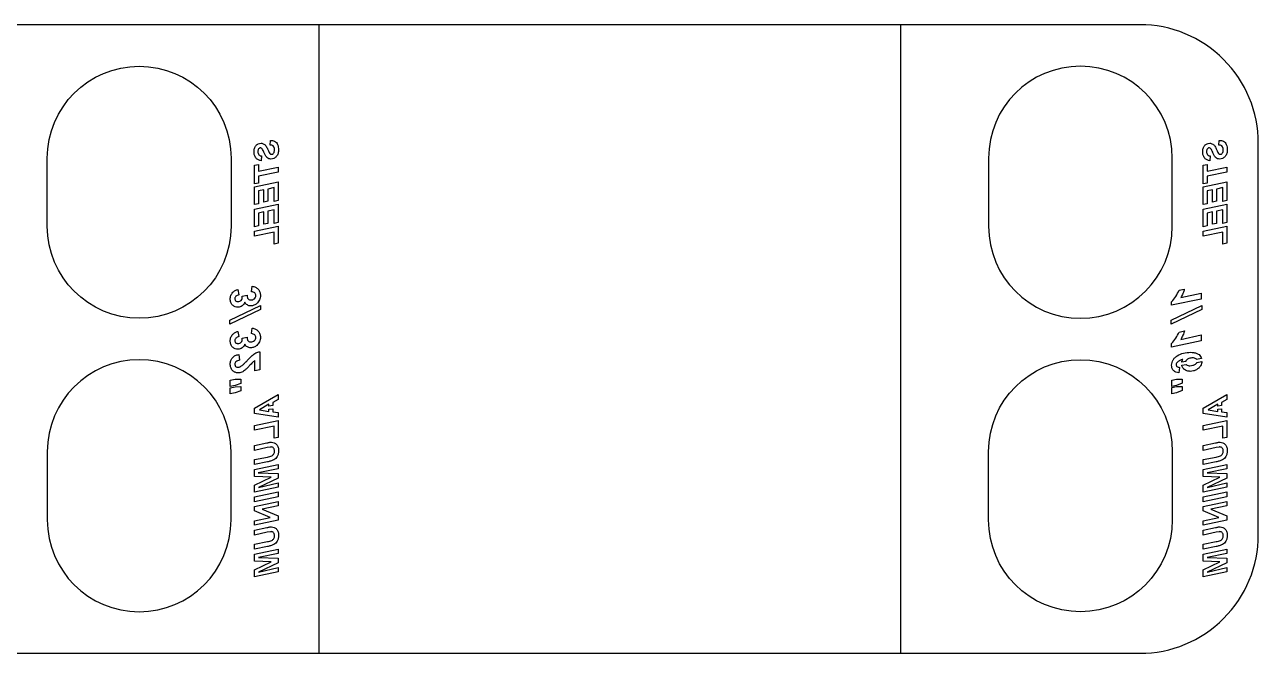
# Model space of a CAD drawing. Header units: inches. Extents: x -18.1 to 1, y -5.3 to 0.
# Drawn here: x -9.41 to 1, y -5.3 to 0 of the extents above; entities that cross this region are included whole.
import ezdxf

# ---------------------------------------------------------------- set-up
doc = ezdxf.new("R2010")
doc.units = ezdxf.units.IN
doc.layers.get('0').update_dxf_attribs({"linetype": 'CONTINUOUS'})

msp = doc.modelspace()

# ---------------------------------------------------------------- linework, layer by layer
for p, q in [((-2.017, -5.3), (-2.017, 0)), ((-6.926, 0), (-6.926, -5.3)), ((-7.336, -1.015), (-7.334, -0.976)), ((0.668, -1.015), (0.67, -0.976)), ((-7.411, -1.107), (-7.412, -1.147)), ((0.593, -1.107), (0.592, -1.147)), ((-7.609, -2.232), (-7.6, -2.277)), ((-7.572, -2.289), (-7.531, -2.281)), ((-7.494, -2.252), (-7.488, -2.205)), ((0.332, -2.238), (0.375, -2.229)), ((0.346, -2.3), (0.519, -2.264)), ((0.519, -2.264), (0.519, -2.313)), ((0.519, -2.313), (0.268, -2.366)), ((0.268, -2.366), (0.268, -2.336)), ((-7.609, -2.586), (-7.6, -2.63)), ((-7.494, -2.605), (-7.488, -2.559)), ((0.332, -2.591), (0.376, -2.581)), ((-7.572, -2.643), (-7.531, -2.634)), ((0.519, -2.666), (0.268, -2.718)), ((0.268, -2.718), (0.268, -2.688)), ((0.346, -2.653), (0.519, -2.616)), ((0.519, -2.616), (0.519, -2.666)), ((-7.602, -2.781), (-7.595, -2.829)), ((-7.423, -2.758), (-7.423, -2.909)), ((-7.467, -2.919), (-7.467, -2.832)), ((-7.423, -2.909), (-7.467, -2.919)), ((0.334, -2.889), (0.33, -2.935)), ((0.387, -2.839), (0.354, -2.845)), ((0.354, -2.87), (0.39, -2.864)), ((0.521, -2.815), (0.479, -2.822)), ((0.482, -2.847), (0.523, -2.84)), ((-7.469, -3.548), (-7.364, -3.526)), ((0.535, -3.548), (0.64, -3.526)), ((-7.469, -3.589), (-7.469, -3.548)), ((-7.361, -3.566), (-7.469, -3.589)), ((-7.334, -3.561), (-7.361, -3.566)), ((0.535, -3.589), (0.535, -3.548)), ((0.643, -3.566), (0.535, -3.589)), ((0.67, -3.561), (0.643, -3.566)), ((-7.469, -3.667), (-7.36, -3.645)), ((-7.469, -3.709), (-7.469, -3.667)), ((-7.36, -3.686), (-7.469, -3.709)), ((0.535, -3.667), (0.644, -3.645)), ((0.535, -3.709), (0.535, -3.667)), ((0.644, -3.686), (0.535, -3.709)), ((-7.469, -4.262), (-7.364, -4.24)), ((-7.469, -4.303), (-7.469, -4.262)), ((0.535, -4.262), (0.64, -4.24)), ((0.535, -4.303), (0.535, -4.262)), ((-7.361, -4.28), (-7.469, -4.303)), ((-7.469, -4.381), (-7.36, -4.358)), ((-7.334, -4.275), (-7.361, -4.28)), ((0.643, -4.28), (0.535, -4.303)), ((0.535, -4.381), (0.644, -4.358)), ((0.67, -4.275), (0.643, -4.28)), ((-7.469, -4.422), (-7.469, -4.381)), ((-7.36, -4.4), (-7.469, -4.422)), ((0.535, -4.422), (0.535, -4.381)), ((0.644, -4.4), (0.535, -4.422))]:
    msp.add_line(p, q)
for points in [[(1, -1, 0.414214), (0, 0), (-17.761, 0), (-17.761, -0.752), (-18.061, -0.752), (-18.061, -1.898), (-17.761, -1.898), (-17.761, -3.402), (-18.061, -3.402), (-18.061, -4.548), (-17.761, -4.548), (-17.761, -5.3), (0, -5.3, 0.414214), (1, -4.3)], [(-7.667, -1.125), (-7.667, -1.7, -1), (-9.217, -1.7), (-9.217, -1.125, -1)], [(-1.276, -1.7, 1), (0.274, -1.7), (0.274, -1.125, 1), (-1.276, -1.125)], [(-9.217, -4.175, 1), (-7.667, -4.175), (-7.667, -3.6, 1), (-9.217, -3.6)], [(0.274, -3.6), (0.274, -4.175, -1), (-1.276, -4.175), (-1.276, -3.6, -1)]]:
    msp.add_lwpolyline(points, format="xyb", close=True)
for points in [[(-7.436, -1.277), (-7.436, -1.335), (-7.469, -1.342), (-7.469, -1.185), (-7.436, -1.178), (-7.436, -1.236), (-7.269, -1.201), (-7.269, -1.243)], [(0.568, -1.277), (0.568, -1.335), (0.535, -1.342), (0.535, -1.185), (0.568, -1.178), (0.568, -1.236), (0.735, -1.201), (0.735, -1.243)], [(-7.269, -1.482), (-7.303, -1.49), (-7.303, -1.373), (-7.357, -1.386), (-7.357, -1.489), (-7.391, -1.496), (-7.391, -1.393), (-7.436, -1.402), (-7.436, -1.509), (-7.469, -1.516), (-7.469, -1.368), (-7.269, -1.326)], [(0.735, -1.482), (0.701, -1.49), (0.701, -1.373), (0.647, -1.386), (0.647, -1.489), (0.613, -1.496), (0.613, -1.393), (0.568, -1.402), (0.568, -1.509), (0.535, -1.516), (0.535, -1.368), (0.735, -1.326)], [(-7.269, -1.669), (-7.303, -1.676), (-7.303, -1.56), (-7.357, -1.572), (-7.357, -1.676), (-7.39, -1.683), (-7.391, -1.579), (-7.436, -1.589), (-7.436, -1.696), (-7.469, -1.703), (-7.469, -1.554), (-7.269, -1.513)], [(0.735, -1.669), (0.701, -1.676), (0.701, -1.56), (0.647, -1.572), (0.647, -1.676), (0.613, -1.683), (0.613, -1.579), (0.568, -1.589), (0.568, -1.696), (0.535, -1.703), (0.535, -1.554), (0.735, -1.513)], [(-7.269, -1.843), (-7.303, -1.85), (-7.303, -1.748), (-7.469, -1.783), (-7.469, -1.742), (-7.269, -1.7)], [(0.735, -1.843), (0.701, -1.85), (0.701, -1.748), (0.535, -1.783), (0.535, -1.742), (0.735, -1.7)], [(-7.419, -2.402), (-7.677, -2.526), (-7.677, -2.491), (-7.419, -2.368)], [(0.523, -2.401), (0.265, -2.525), (0.265, -2.491), (0.523, -2.367)], [(-7.584, -3.024), (-7.631, -3.042), (-7.673, -3.051), (-7.673, -2.998), (-7.631, -2.989), (-7.584, -2.989)], [(0.358, -3.023), (0.311, -3.041), (0.269, -3.05), (0.269, -2.998), (0.311, -2.989), (0.358, -2.988)], [(-7.584, -3.086), (-7.631, -3.104), (-7.673, -3.113), (-7.673, -3.061), (-7.631, -3.052), (-7.584, -3.051)], [(-7.347, -3.2), (-7.427, -3.248), (-7.347, -3.26), (-7.347, -3.242), (-7.314, -3.238), (-7.314, -3.265), (-7.269, -3.271), (-7.269, -3.31), (-7.469, -3.278), (-7.469, -3.232), (-7.269, -3.119), (-7.269, -3.161), (-7.314, -3.185), (-7.314, -3.212), (-7.347, -3.217)], [(0.358, -3.085), (0.311, -3.103), (0.269, -3.112), (0.269, -3.06), (0.311, -3.051), (0.358, -3.05)], [(0.735, -3.271), (0.735, -3.31), (0.535, -3.278), (0.535, -3.232), (0.735, -3.119), (0.735, -3.161), (0.69, -3.185), (0.69, -3.212), (0.657, -3.217), (0.657, -3.2), (0.577, -3.248), (0.657, -3.26), (0.657, -3.242), (0.69, -3.238), (0.69, -3.265)], [(-7.269, -3.48), (-7.303, -3.487), (-7.303, -3.385), (-7.469, -3.42), (-7.469, -3.379), (-7.269, -3.337)], [(0.735, -3.48), (0.701, -3.487), (0.701, -3.385), (0.535, -3.42), (0.535, -3.379), (0.735, -3.337)], [(-7.435, -3.902), (-7.269, -3.863), (-7.269, -3.9), (-7.469, -3.942), (-7.469, -3.883), (-7.329, -3.814), (-7.469, -3.808), (-7.469, -3.75), (-7.269, -3.708), (-7.269, -3.745), (-7.437, -3.777), (-7.269, -3.784), (-7.269, -3.823)], [(0.569, -3.902), (0.735, -3.863), (0.735, -3.9), (0.535, -3.942), (0.535, -3.883), (0.675, -3.814), (0.535, -3.808), (0.535, -3.75), (0.735, -3.708), (0.735, -3.745), (0.567, -3.777), (0.735, -3.784), (0.735, -3.823)], [(-7.269, -3.98), (-7.469, -4.022), (-7.469, -3.981), (-7.269, -3.939)], [(0.735, -3.98), (0.535, -4.022), (0.535, -3.981), (0.735, -3.939)], [(-7.469, -4.22), (-7.469, -4.182), (-7.336, -4.154), (-7.469, -4.1), (-7.469, -4.061), (-7.269, -4.019), (-7.269, -4.058), (-7.404, -4.086), (-7.269, -4.14), (-7.269, -4.178)], [(0.535, -4.22), (0.535, -4.182), (0.668, -4.154), (0.535, -4.1), (0.535, -4.061), (0.735, -4.019), (0.735, -4.058), (0.6, -4.086), (0.735, -4.14), (0.735, -4.178)], [(-7.435, -4.616), (-7.269, -4.576), (-7.269, -4.614), (-7.469, -4.656), (-7.469, -4.597), (-7.329, -4.528), (-7.469, -4.522), (-7.469, -4.464), (-7.269, -4.422), (-7.269, -4.459), (-7.436, -4.491), (-7.269, -4.498), (-7.269, -4.537)], [(0.569, -4.616), (0.735, -4.576), (0.735, -4.614), (0.535, -4.656), (0.535, -4.597), (0.675, -4.528), (0.535, -4.522), (0.535, -4.464), (0.735, -4.422), (0.735, -4.459), (0.567, -4.491), (0.735, -4.498), (0.735, -4.537)]]:
    msp.add_lwpolyline(points, close=True)
for points, knots in [([(-7.473, -1.071), (-7.472, -1.061), (-7.472, -1.052), (-7.467, -1.034), (-7.462, -1.027), (-7.456, -1.018)], [0, 0, 0, 0, 0.0734061, 0.0734061, 0.1478716, 0.1478716, 0.1478716, 0.1478716]), ([(-7.456, -1.018), (-7.45, -1.013), (-7.444, -1.007), (-7.43, -1.001), (-7.422, -1.001), (-7.414, -1)], [0, 0, 0, 0, 0.0618281, 0.0618281, 0.123652, 0.123652, 0.123652, 0.123652]), ([(-7.419, -1.039), (-7.422, -1.039), (-7.425, -1.04), (-7.43, -1.042), (-7.432, -1.044), (-7.434, -1.046)], [0, 0, 0, 0, 0.02293531, 0.02293531, 0.04586771, 0.04586771, 0.04586771, 0.04586771]), ([(-7.405, -1.046), (-7.407, -1.044), (-7.409, -1.042), (-7.414, -1.04), (-7.416, -1.039), (-7.419, -1.039)], [0, 0, 0, 0, 0.02110911, 0.02110911, 0.04221891, 0.04221891, 0.04221891, 0.04221891]), ([(-7.414, -1), (-7.41, -1), (-7.406, -1), (-7.397, -1.002), (-7.393, -1.004), (-7.389, -1.006)], [0, 0, 0, 0, 0.03364295, 0.03364295, 0.06738688, 0.06738688, 0.06738688, 0.06738688]), ([(-7.389, -1.006), (-7.386, -1.008), (-7.382, -1.01), (-7.376, -1.016), (-7.374, -1.019), (-7.371, -1.023)], [0, 0, 0, 0, 0.0317051, 0.0317051, 0.06340867, 0.06340867, 0.06340867, 0.06340867]), ([(-7.371, -1.023), (-7.368, -1.029), (-7.365, -1.034), (-7.36, -1.045), (-7.357, -1.051), (-7.355, -1.057)], [0, 0, 0, 0, 0.0551327, 0.0551327, 0.1080607, 0.1080607, 0.1080607, 0.1080607]), ([(-7.311, -1.021), (-7.316, -1.019), (-7.319, -1.017), (-7.327, -1.015), (-7.332, -1.015), (-7.336, -1.015)], [0, 0, 0, 0, 0.0386921, 0.0386921, 0.07531059, 0.07531059, 0.07531059, 0.07531059]), ([(-7.334, -0.976), (-7.328, -0.976), (-7.322, -0.976), (-7.31, -0.978), (-7.305, -0.98), (-7.299, -0.983)], [0, 0, 0, 0, 0.04680376, 0.04680376, 0.09374089, 0.09374089, 0.09374089, 0.09374089]), ([(-7.3, -1.054), (-7.3, -1.048), (-7.301, -1.042), (-7.304, -1.031), (-7.307, -1.027), (-7.311, -1.021)], [0, 0, 0, 0, 0.04688515, 0.04688515, 0.09548545, 0.09548545, 0.09548545, 0.09548545]), ([(-7.299, -0.983), (-7.293, -0.986), (-7.288, -0.989), (-7.28, -0.998), (-7.278, -1.004), (-7.275, -1.009)], [0, 0, 0, 0, 0.0507525, 0.0507525, 0.1012766, 0.1012766, 0.1012766, 0.1012766]), ([(-7.275, -1.009), (-7.272, -1.017), (-7.269, -1.024), (-7.267, -1.039), (-7.266, -1.046), (-7.266, -1.054)], [0, 0, 0, 0, 0.063497, 0.063497, 0.1266488, 0.1266488, 0.1266488, 0.1266488]), ([(0.531, -1.071), (0.531, -1.061), (0.532, -1.052), (0.537, -1.034), (0.542, -1.027), (0.548, -1.018)], [0, 0, 0, 0, 0.0734061, 0.0734061, 0.1478716, 0.1478716, 0.1478716, 0.1478716]), ([(0.548, -1.018), (0.554, -1.013), (0.56, -1.007), (0.574, -1.001), (0.582, -1.001), (0.59, -1)], [0, 0, 0, 0, 0.0618281, 0.0618281, 0.123652, 0.123652, 0.123652, 0.123652]), ([(0.585, -1.039), (0.582, -1.039), (0.579, -1.04), (0.574, -1.042), (0.572, -1.044), (0.57, -1.046)], [0, 0, 0, 0, 0.02293539, 0.02293539, 0.04586788, 0.04586788, 0.04586788, 0.04586788]), ([(0.599, -1.046), (0.597, -1.044), (0.595, -1.042), (0.59, -1.04), (0.588, -1.039), (0.585, -1.039)], [0, 0, 0, 0, 0.02110917, 0.02110917, 0.04221902, 0.04221902, 0.04221902, 0.04221902]), ([(0.59, -1), (0.594, -1), (0.598, -1), (0.607, -1.002), (0.611, -1.004), (0.615, -1.006)], [0, 0, 0, 0, 0.03364298, 0.03364298, 0.06738692, 0.06738692, 0.06738692, 0.06738692]), ([(0.615, -1.006), (0.618, -1.008), (0.622, -1.01), (0.628, -1.016), (0.63, -1.019), (0.632, -1.023)], [0, 0, 0, 0, 0.0317051, 0.0317051, 0.06340867, 0.06340867, 0.06340867, 0.06340867]), ([(0.632, -1.023), (0.636, -1.029), (0.639, -1.034), (0.644, -1.045), (0.647, -1.051), (0.649, -1.057)], [0, 0, 0, 0, 0.0551327, 0.0551327, 0.1080606, 0.1080606, 0.1080606, 0.1080606]), ([(0.693, -1.021), (0.688, -1.019), (0.685, -1.017), (0.677, -1.015), (0.672, -1.015), (0.668, -1.015)], [0, 0, 0, 0, 0.03869214, 0.03869214, 0.07531069, 0.07531069, 0.07531069, 0.07531069]), ([(0.67, -0.976), (0.676, -0.976), (0.682, -0.976), (0.694, -0.978), (0.699, -0.98), (0.705, -0.983)], [0, 0, 0, 0, 0.04680376, 0.04680376, 0.09374089, 0.09374089, 0.09374089, 0.09374089]), ([(0.704, -1.054), (0.703, -1.048), (0.703, -1.042), (0.7, -1.031), (0.697, -1.027), (0.693, -1.021)], [0, 0, 0, 0, 0.04688521, 0.04688521, 0.09548555, 0.09548555, 0.09548555, 0.09548555]), ([(0.705, -0.983), (0.711, -0.986), (0.716, -0.989), (0.724, -0.998), (0.726, -1.004), (0.729, -1.009)], [0, 0, 0, 0, 0.0507524, 0.0507524, 0.1012763, 0.1012763, 0.1012763, 0.1012763]), ([(0.729, -1.009), (0.732, -1.017), (0.735, -1.024), (0.737, -1.039), (0.738, -1.046), (0.738, -1.054)], [0, 0, 0, 0, 0.0634969, 0.0634969, 0.1266485, 0.1266485, 0.1266485, 0.1266485]), ([(-7.456, -1.125), (-7.462, -1.116), (-7.467, -1.109), (-7.472, -1.091), (-7.472, -1.081), (-7.473, -1.071)], [0, 0, 0, 0, 0.0832754, 0.0832754, 0.1654399, 0.1654399, 0.1654399, 0.1654399]), ([(-7.412, -1.147), (-7.421, -1.145), (-7.429, -1.144), (-7.444, -1.137), (-7.45, -1.132), (-7.456, -1.125)], [0, 0, 0, 0, 0.0650321, 0.0650321, 0.1301227, 0.1301227, 0.1301227, 0.1301227]), ([(-7.434, -1.046), (-7.437, -1.051), (-7.438, -1.054), (-7.44, -1.062), (-7.44, -1.066), (-7.44, -1.071)], [0, 0, 0, 0, 0.03748939, 0.03748939, 0.07366126, 0.07366126, 0.07366126, 0.07366126]), ([(-7.44, -1.071), (-7.44, -1.075), (-7.44, -1.08), (-7.438, -1.089), (-7.435, -1.092), (-7.433, -1.097)], [0, 0, 0, 0, 0.03597267, 0.03597267, 0.07261465, 0.07261465, 0.07261465, 0.07261465]), ([(-7.433, -1.097), (-7.429, -1.1), (-7.426, -1.103), (-7.419, -1.106), (-7.415, -1.107), (-7.411, -1.107)], [0, 0, 0, 0, 0.03488696, 0.03488696, 0.06956831, 0.06956831, 0.06956831, 0.06956831]), ([(-7.389, -1.075), (-7.391, -1.07), (-7.394, -1.065), (-7.399, -1.055), (-7.401, -1.051), (-7.405, -1.046)], [0, 0, 0, 0, 0.04275587, 0.04275587, 0.08890429, 0.08890429, 0.08890429, 0.08890429]), ([(-7.365, -1.119), (-7.371, -1.112), (-7.375, -1.106), (-7.383, -1.091), (-7.386, -1.083), (-7.389, -1.075)], [0, 0, 0, 0, 0.0726943, 0.0726943, 0.1399699, 0.1399699, 0.1399699, 0.1399699]), ([(-7.33, -1.133), (-7.337, -1.133), (-7.343, -1.132), (-7.355, -1.128), (-7.36, -1.124), (-7.365, -1.119)], [0, 0, 0, 0, 0.0503564, 0.0503564, 0.1007738, 0.1007738, 0.1007738, 0.1007738]), ([(-7.355, -1.057), (-7.353, -1.062), (-7.351, -1.067), (-7.346, -1.077), (-7.343, -1.08), (-7.34, -1.085)], [0, 0, 0, 0, 0.04084882, 0.04084882, 0.08607208, 0.08607208, 0.08607208, 0.08607208]), ([(-7.34, -1.085), (-7.338, -1.087), (-7.336, -1.089), (-7.331, -1.092), (-7.328, -1.092), (-7.325, -1.093)], [0, 0, 0, 0, 0.02251817, 0.02251817, 0.04505836, 0.04505836, 0.04505836, 0.04505836]), ([(-7.285, -1.112), (-7.291, -1.118), (-7.298, -1.124), (-7.313, -1.131), (-7.321, -1.132), (-7.33, -1.133)], [0, 0, 0, 0, 0.0669074, 0.0669074, 0.1338577, 0.1338577, 0.1338577, 0.1338577]), ([(-7.325, -1.093), (-7.321, -1.092), (-7.318, -1.092), (-7.312, -1.089), (-7.31, -1.086), (-7.308, -1.084)], [0, 0, 0, 0, 0.02803283, 0.02803283, 0.05600118, 0.05600118, 0.05600118, 0.05600118]), ([(-7.308, -1.084), (-7.305, -1.078), (-7.303, -1.075), (-7.301, -1.065), (-7.3, -1.06), (-7.3, -1.054)], [0, 0, 0, 0, 0.04478079, 0.04478079, 0.08810267, 0.08810267, 0.08810267, 0.08810267]), ([(-7.266, -1.054), (-7.266, -1.065), (-7.267, -1.075), (-7.273, -1.095), (-7.278, -1.103), (-7.285, -1.112)], [0, 0, 0, 0, 0.0808728, 0.0808728, 0.1626179, 0.1626179, 0.1626179, 0.1626179]), ([(0.548, -1.125), (0.542, -1.116), (0.537, -1.109), (0.532, -1.091), (0.531, -1.081), (0.531, -1.071)], [0, 0, 0, 0, 0.0832755, 0.0832755, 0.1654402, 0.1654402, 0.1654402, 0.1654402]), ([(0.592, -1.147), (0.583, -1.145), (0.575, -1.144), (0.56, -1.137), (0.554, -1.132), (0.548, -1.125)], [0, 0, 0, 0, 0.065032, 0.065032, 0.1301225, 0.1301225, 0.1301225, 0.1301225]), ([(0.57, -1.046), (0.567, -1.051), (0.566, -1.054), (0.564, -1.062), (0.564, -1.066), (0.564, -1.071)], [0, 0, 0, 0, 0.03748936, 0.03748936, 0.07366125, 0.07366125, 0.07366125, 0.07366125]), ([(0.564, -1.071), (0.564, -1.075), (0.564, -1.08), (0.566, -1.089), (0.569, -1.092), (0.571, -1.097)], [0, 0, 0, 0, 0.03597262, 0.03597262, 0.07261457, 0.07261457, 0.07261457, 0.07261457]), ([(0.571, -1.097), (0.575, -1.1), (0.578, -1.103), (0.585, -1.106), (0.589, -1.107), (0.593, -1.107)], [0, 0, 0, 0, 0.03488709, 0.03488709, 0.06956855, 0.06956855, 0.06956855, 0.06956855]), ([(0.615, -1.075), (0.613, -1.07), (0.61, -1.065), (0.605, -1.055), (0.603, -1.051), (0.599, -1.046)], [0, 0, 0, 0, 0.04275584, 0.04275584, 0.08890421, 0.08890421, 0.08890421, 0.08890421]), ([(0.639, -1.119), (0.633, -1.112), (0.629, -1.106), (0.621, -1.091), (0.618, -1.083), (0.615, -1.075)], [0, 0, 0, 0, 0.0726943, 0.0726943, 0.13997, 0.13997, 0.13997, 0.13997]), ([(0.674, -1.133), (0.667, -1.133), (0.661, -1.132), (0.649, -1.128), (0.644, -1.124), (0.639, -1.119)], [0, 0, 0, 0, 0.0503563, 0.0503563, 0.1007735, 0.1007735, 0.1007735, 0.1007735]), ([(0.649, -1.057), (0.651, -1.062), (0.653, -1.067), (0.658, -1.077), (0.661, -1.08), (0.664, -1.085)], [0, 0, 0, 0, 0.04084882, 0.04084882, 0.08607208, 0.08607208, 0.08607208, 0.08607208]), ([(0.664, -1.085), (0.666, -1.087), (0.668, -1.089), (0.673, -1.092), (0.676, -1.092), (0.679, -1.093)], [0, 0, 0, 0, 0.0225183, 0.0225183, 0.04505861, 0.04505861, 0.04505861, 0.04505861]), ([(0.719, -1.112), (0.713, -1.118), (0.706, -1.124), (0.691, -1.131), (0.683, -1.132), (0.674, -1.133)], [0, 0, 0, 0, 0.0669075, 0.0669075, 0.1338579, 0.1338579, 0.1338579, 0.1338579]), ([(0.679, -1.093), (0.683, -1.092), (0.686, -1.092), (0.692, -1.089), (0.694, -1.086), (0.696, -1.084)], [0, 0, 0, 0, 0.02803283, 0.02803283, 0.05600118, 0.05600118, 0.05600118, 0.05600118]), ([(0.696, -1.084), (0.699, -1.078), (0.701, -1.075), (0.703, -1.065), (0.703, -1.06), (0.704, -1.054)], [0, 0, 0, 0, 0.04478079, 0.04478079, 0.08810267, 0.08810267, 0.08810267, 0.08810267]), ([(0.738, -1.054), (0.737, -1.065), (0.737, -1.075), (0.731, -1.095), (0.726, -1.103), (0.719, -1.112)], [0, 0, 0, 0, 0.0808729, 0.0808729, 0.1626179, 0.1626179, 0.1626179, 0.1626179]), ([(-7.674, -2.313), (-7.673, -2.302), (-7.672, -2.291), (-7.665, -2.273), (-7.658, -2.265), (-7.652, -2.256)], [0, 0, 0, 0, 0.0807, 0.0807, 0.1614304, 0.1614304, 0.1614304, 0.1614304]), ([(-7.652, -2.256), (-7.645, -2.25), (-7.639, -2.245), (-7.625, -2.238), (-7.617, -2.235), (-7.609, -2.232)], [0, 0, 0, 0, 0.0695491, 0.0695491, 0.1383347, 0.1383347, 0.1383347, 0.1383347]), ([(-7.6, -2.277), (-7.605, -2.278), (-7.61, -2.28), (-7.619, -2.284), (-7.622, -2.287), (-7.627, -2.29)], [0, 0, 0, 0, 0.03844913, 0.03844913, 0.07805779, 0.07805779, 0.07805779, 0.07805779]), ([(-7.572, -2.294), (-7.572, -2.293), (-7.572, -2.293), (-7.572, -2.291), (-7.572, -2.29), (-7.572, -2.289)], [0, 0, 0, 0, 0.00652641, 0.00652641, 0.01304805, 0.01304805, 0.01304805, 0.01304805]), ([(-7.531, -2.281), (-7.531, -2.282), (-7.531, -2.283), (-7.532, -2.286), (-7.532, -2.287), (-7.532, -2.289)], [0, 0, 0, 0, 0.01001956, 0.01001956, 0.02005132, 0.02005132, 0.02005132, 0.02005132]), ([(-7.532, -2.289), (-7.531, -2.293), (-7.531, -2.297), (-7.528, -2.305), (-7.526, -2.309), (-7.523, -2.312)], [0, 0, 0, 0, 0.03401786, 0.03401786, 0.06817708, 0.06817708, 0.06817708, 0.06817708]), ([(-7.466, -2.262), (-7.471, -2.259), (-7.474, -2.257), (-7.484, -2.253), (-7.489, -2.253), (-7.494, -2.252)], [0, 0, 0, 0, 0.0438473, 0.0438473, 0.08599559, 0.08599559, 0.08599559, 0.08599559]), ([(-7.488, -2.205), (-7.478, -2.207), (-7.469, -2.209), (-7.451, -2.217), (-7.445, -2.223), (-7.437, -2.23)], [0, 0, 0, 0, 0.0754542, 0.0754542, 0.1513231, 0.1513231, 0.1513231, 0.1513231]), ([(-7.47, -2.31), (-7.466, -2.306), (-7.463, -2.302), (-7.459, -2.293), (-7.459, -2.288), (-7.458, -2.283)], [0, 0, 0, 0, 0.04103179, 0.04103179, 0.08203789, 0.08203789, 0.08203789, 0.08203789]), ([(-7.458, -2.283), (-7.459, -2.279), (-7.459, -2.275), (-7.461, -2.268), (-7.464, -2.265), (-7.466, -2.262)], [0, 0, 0, 0, 0.02887513, 0.02887513, 0.05784535, 0.05784535, 0.05784535, 0.05784535]), ([(-7.419, -2.282), (-7.42, -2.296), (-7.421, -2.309), (-7.432, -2.332), (-7.441, -2.342), (-7.45, -2.351)], [0, 0, 0, 0, 0.1022303, 0.1022303, 0.2044665, 0.2044665, 0.2044665, 0.2044665]), ([(-7.437, -2.23), (-7.431, -2.238), (-7.426, -2.246), (-7.42, -2.263), (-7.419, -2.273), (-7.419, -2.282)], [0, 0, 0, 0, 0.0777713, 0.0777713, 0.1553137, 0.1553137, 0.1553137, 0.1553137]), ([(0.268, -2.336), (0.282, -2.32), (0.294, -2.307), (0.315, -2.274), (0.323, -2.256), (0.332, -2.238)], [0, 0, 0, 0, 0.1665325, 0.1665325, 0.3312367, 0.3312367, 0.3312367, 0.3312367]), ([(0.364, -2.265), (0.361, -2.271), (0.359, -2.277), (0.353, -2.289), (0.349, -2.294), (0.346, -2.3)], [0, 0, 0, 0, 0.0506859, 0.0506859, 0.1015491, 0.1015491, 0.1015491, 0.1015491]), ([(0.375, -2.229), (0.374, -2.236), (0.372, -2.241), (0.369, -2.253), (0.366, -2.259), (0.364, -2.265)], [0, 0, 0, 0, 0.052699, 0.052699, 0.1049354, 0.1049354, 0.1049354, 0.1049354]), ([(-7.655, -2.365), (-7.661, -2.357), (-7.667, -2.35), (-7.673, -2.332), (-7.673, -2.322), (-7.674, -2.313)], [0, 0, 0, 0, 0.081997, 0.081997, 0.16318, 0.16318, 0.16318, 0.16318]), ([(-7.609, -2.383), (-7.617, -2.382), (-7.626, -2.381), (-7.641, -2.375), (-7.648, -2.37), (-7.655, -2.365)], [0, 0, 0, 0, 0.0652428, 0.0652428, 0.1304906, 0.1304906, 0.1304906, 0.1304906]), ([(-7.627, -2.29), (-7.629, -2.293), (-7.631, -2.296), (-7.634, -2.302), (-7.634, -2.306), (-7.635, -2.309)], [0, 0, 0, 0, 0.02715824, 0.02715824, 0.05434264, 0.05434264, 0.05434264, 0.05434264]), ([(-7.635, -2.309), (-7.634, -2.313), (-7.634, -2.316), (-7.632, -2.322), (-7.63, -2.324), (-7.628, -2.327)], [0, 0, 0, 0, 0.02583518, 0.02583518, 0.0517464, 0.0517464, 0.0517464, 0.0517464]), ([(-7.628, -2.327), (-7.625, -2.33), (-7.622, -2.332), (-7.616, -2.334), (-7.612, -2.334), (-7.609, -2.334)], [0, 0, 0, 0, 0.0292921, 0.0292921, 0.05841637, 0.05841637, 0.05841637, 0.05841637]), ([(-7.609, -2.334), (-7.603, -2.334), (-7.598, -2.334), (-7.589, -2.33), (-7.586, -2.327), (-7.581, -2.324)], [0, 0, 0, 0, 0.03861364, 0.03861364, 0.07739248, 0.07739248, 0.07739248, 0.07739248]), ([(-7.574, -2.371), (-7.579, -2.375), (-7.584, -2.378), (-7.596, -2.382), (-7.602, -2.382), (-7.609, -2.383)], [0, 0, 0, 0, 0.04833571, 0.04833571, 0.09667141, 0.09667141, 0.09667141, 0.09667141]), ([(-7.581, -2.324), (-7.578, -2.319), (-7.575, -2.315), (-7.572, -2.305), (-7.572, -2.3), (-7.572, -2.294)], [0, 0, 0, 0, 0.04629855, 0.04629855, 0.09198699, 0.09198699, 0.09198699, 0.09198699]), ([(-7.551, -2.34), (-7.553, -2.346), (-7.556, -2.352), (-7.564, -2.363), (-7.568, -2.367), (-7.574, -2.371)], [0, 0, 0, 0, 0.0507045, 0.0507045, 0.101466, 0.101466, 0.101466, 0.101466]), ([(-7.529, -2.363), (-7.534, -2.36), (-7.538, -2.357), (-7.545, -2.349), (-7.548, -2.345), (-7.551, -2.34)], [0, 0, 0, 0, 0.04424511, 0.04424511, 0.08834338, 0.08834338, 0.08834338, 0.08834338]), ([(-7.501, -2.371), (-7.506, -2.371), (-7.511, -2.37), (-7.52, -2.368), (-7.524, -2.366), (-7.529, -2.363)], [0, 0, 0, 0, 0.03821484, 0.03821484, 0.0764157, 0.0764157, 0.0764157, 0.0764157]), ([(-7.523, -2.312), (-7.519, -2.315), (-7.516, -2.318), (-7.508, -2.321), (-7.503, -2.321), (-7.499, -2.321)], [0, 0, 0, 0, 0.0371345, 0.0371345, 0.0740573, 0.0740573, 0.0740573, 0.0740573]), ([(-7.45, -2.351), (-7.458, -2.357), (-7.465, -2.362), (-7.482, -2.369), (-7.491, -2.37), (-7.501, -2.371)], [0, 0, 0, 0, 0.0717727, 0.0717727, 0.1436375, 0.1436375, 0.1436375, 0.1436375]), ([(-7.499, -2.321), (-7.493, -2.321), (-7.488, -2.321), (-7.478, -2.317), (-7.474, -2.314), (-7.47, -2.31)], [0, 0, 0, 0, 0.04105105, 0.04105105, 0.08217041, 0.08217041, 0.08217041, 0.08217041]), ([(-7.652, -2.609), (-7.645, -2.604), (-7.639, -2.599), (-7.625, -2.591), (-7.617, -2.588), (-7.609, -2.586)], [0, 0, 0, 0, 0.0695491, 0.0695491, 0.1383347, 0.1383347, 0.1383347, 0.1383347]), ([(-7.488, -2.559), (-7.478, -2.56), (-7.469, -2.562), (-7.451, -2.57), (-7.445, -2.576), (-7.437, -2.583)], [0, 0, 0, 0, 0.0754542, 0.0754542, 0.1513231, 0.1513231, 0.1513231, 0.1513231]), ([(-7.437, -2.583), (-7.431, -2.592), (-7.426, -2.599), (-7.42, -2.617), (-7.419, -2.626), (-7.419, -2.636)], [0, 0, 0, 0, 0.0777713, 0.0777713, 0.1553137, 0.1553137, 0.1553137, 0.1553137]), ([(0.268, -2.688), (0.282, -2.672), (0.294, -2.659), (0.315, -2.626), (0.324, -2.608), (0.332, -2.591)], [0, 0, 0, 0, 0.1665325, 0.1665325, 0.3312367, 0.3312367, 0.3312367, 0.3312367]), ([(0.376, -2.581), (0.374, -2.588), (0.372, -2.593), (0.369, -2.605), (0.366, -2.611), (0.364, -2.617)], [0, 0, 0, 0, 0.052699, 0.052699, 0.1049354, 0.1049354, 0.1049354, 0.1049354]), ([(-7.674, -2.666), (-7.673, -2.656), (-7.672, -2.645), (-7.665, -2.626), (-7.658, -2.618), (-7.652, -2.609)], [0, 0, 0, 0, 0.0807, 0.0807, 0.1614304, 0.1614304, 0.1614304, 0.1614304]), ([(-7.655, -2.718), (-7.661, -2.71), (-7.667, -2.703), (-7.673, -2.686), (-7.673, -2.676), (-7.674, -2.666)], [0, 0, 0, 0, 0.081997, 0.081997, 0.16318, 0.16318, 0.16318, 0.16318]), ([(-7.627, -2.644), (-7.629, -2.647), (-7.631, -2.649), (-7.634, -2.656), (-7.634, -2.659), (-7.635, -2.663)], [0, 0, 0, 0, 0.02715824, 0.02715824, 0.05434264, 0.05434264, 0.05434264, 0.05434264]), ([(-7.635, -2.663), (-7.634, -2.666), (-7.634, -2.669), (-7.632, -2.676), (-7.63, -2.678), (-7.628, -2.681)], [0, 0, 0, 0, 0.02583518, 0.02583518, 0.0517464, 0.0517464, 0.0517464, 0.0517464]), ([(-7.628, -2.681), (-7.625, -2.683), (-7.622, -2.685), (-7.616, -2.687), (-7.612, -2.688), (-7.609, -2.688)], [0, 0, 0, 0, 0.0292921, 0.0292921, 0.05841637, 0.05841637, 0.05841637, 0.05841637]), ([(-7.6, -2.63), (-7.605, -2.632), (-7.61, -2.633), (-7.619, -2.638), (-7.622, -2.64), (-7.627, -2.644)], [0, 0, 0, 0, 0.03844913, 0.03844913, 0.07805779, 0.07805779, 0.07805779, 0.07805779]), ([(-7.609, -2.688), (-7.603, -2.687), (-7.598, -2.687), (-7.589, -2.684), (-7.586, -2.681), (-7.581, -2.678)], [0, 0, 0, 0, 0.03861364, 0.03861364, 0.07739248, 0.07739248, 0.07739248, 0.07739248]), ([(-7.581, -2.678), (-7.578, -2.673), (-7.575, -2.669), (-7.572, -2.659), (-7.572, -2.653), (-7.572, -2.648)], [0, 0, 0, 0, 0.04629855, 0.04629855, 0.09198699, 0.09198699, 0.09198699, 0.09198699]), ([(-7.551, -2.694), (-7.553, -2.7), (-7.556, -2.706), (-7.564, -2.716), (-7.568, -2.72), (-7.574, -2.725)], [0, 0, 0, 0, 0.0507045, 0.0507045, 0.101466, 0.101466, 0.101466, 0.101466]), ([(-7.572, -2.648), (-7.572, -2.647), (-7.572, -2.646), (-7.572, -2.644), (-7.572, -2.644), (-7.572, -2.643)], [0, 0, 0, 0, 0.00652641, 0.00652641, 0.01304805, 0.01304805, 0.01304805, 0.01304805]), ([(-7.529, -2.717), (-7.534, -2.714), (-7.538, -2.711), (-7.545, -2.703), (-7.548, -2.698), (-7.551, -2.694)], [0, 0, 0, 0, 0.04424511, 0.04424511, 0.08834338, 0.08834338, 0.08834338, 0.08834338]), ([(-7.531, -2.634), (-7.531, -2.636), (-7.531, -2.637), (-7.532, -2.639), (-7.532, -2.641), (-7.532, -2.642)], [0, 0, 0, 0, 0.01001956, 0.01001956, 0.02005132, 0.02005132, 0.02005132, 0.02005132]), ([(-7.532, -2.642), (-7.531, -2.647), (-7.531, -2.651), (-7.528, -2.659), (-7.526, -2.662), (-7.523, -2.666)], [0, 0, 0, 0, 0.03401786, 0.03401786, 0.06817708, 0.06817708, 0.06817708, 0.06817708]), ([(-7.523, -2.666), (-7.519, -2.669), (-7.516, -2.671), (-7.508, -2.674), (-7.503, -2.675), (-7.499, -2.675)], [0, 0, 0, 0, 0.0371345, 0.0371345, 0.0740573, 0.0740573, 0.0740573, 0.0740573]), ([(-7.45, -2.705), (-7.458, -2.71), (-7.465, -2.716), (-7.482, -2.723), (-7.491, -2.723), (-7.501, -2.724)], [0, 0, 0, 0, 0.0717727, 0.0717727, 0.1436375, 0.1436375, 0.1436375, 0.1436375]), ([(-7.499, -2.675), (-7.493, -2.674), (-7.488, -2.674), (-7.478, -2.67), (-7.474, -2.667), (-7.47, -2.664)], [0, 0, 0, 0, 0.04105105, 0.04105105, 0.08217041, 0.08217041, 0.08217041, 0.08217041]), ([(-7.466, -2.616), (-7.471, -2.613), (-7.474, -2.61), (-7.484, -2.607), (-7.489, -2.606), (-7.494, -2.605)], [0, 0, 0, 0, 0.0438473, 0.0438473, 0.08599559, 0.08599559, 0.08599559, 0.08599559]), ([(-7.47, -2.664), (-7.466, -2.66), (-7.463, -2.656), (-7.459, -2.647), (-7.459, -2.641), (-7.458, -2.636)], [0, 0, 0, 0, 0.04103179, 0.04103179, 0.08203789, 0.08203789, 0.08203789, 0.08203789]), ([(-7.458, -2.636), (-7.459, -2.632), (-7.459, -2.629), (-7.461, -2.622), (-7.464, -2.619), (-7.466, -2.616)], [0, 0, 0, 0, 0.02887513, 0.02887513, 0.05784535, 0.05784535, 0.05784535, 0.05784535]), ([(-7.419, -2.636), (-7.42, -2.649), (-7.421, -2.662), (-7.432, -2.686), (-7.441, -2.695), (-7.45, -2.705)], [0, 0, 0, 0, 0.1022303, 0.1022303, 0.2044665, 0.2044665, 0.2044665, 0.2044665]), ([(0.364, -2.617), (0.361, -2.623), (0.359, -2.629), (0.353, -2.641), (0.35, -2.647), (0.346, -2.653)], [0, 0, 0, 0, 0.0506859, 0.0506859, 0.1015491, 0.1015491, 0.1015491, 0.1015491]), ([(-7.674, -2.861), (-7.673, -2.851), (-7.673, -2.841), (-7.666, -2.824), (-7.661, -2.816), (-7.655, -2.808)], [0, 0, 0, 0, 0.0743925, 0.0743925, 0.1489371, 0.1489371, 0.1489371, 0.1489371]), ([(-7.609, -2.736), (-7.617, -2.736), (-7.626, -2.735), (-7.641, -2.729), (-7.648, -2.724), (-7.655, -2.718)], [0, 0, 0, 0, 0.0652428, 0.0652428, 0.1304906, 0.1304906, 0.1304906, 0.1304906]), ([(-7.655, -2.808), (-7.647, -2.8), (-7.64, -2.794), (-7.622, -2.785), (-7.612, -2.783), (-7.602, -2.781)], [0, 0, 0, 0, 0.0854414, 0.0854414, 0.1702961, 0.1702961, 0.1702961, 0.1702961]), ([(-7.574, -2.725), (-7.579, -2.728), (-7.584, -2.732), (-7.596, -2.735), (-7.602, -2.736), (-7.609, -2.736)], [0, 0, 0, 0, 0.04833571, 0.04833571, 0.09667141, 0.09667141, 0.09667141, 0.09667141]), ([(-7.535, -2.836), (-7.528, -2.828), (-7.52, -2.82), (-7.504, -2.804), (-7.498, -2.798), (-7.489, -2.789)], [0, 0, 0, 0, 0.0830421, 0.0830421, 0.1711759, 0.1711759, 0.1711759, 0.1711759]), ([(-7.501, -2.724), (-7.506, -2.724), (-7.511, -2.724), (-7.52, -2.721), (-7.524, -2.719), (-7.529, -2.717)], [0, 0, 0, 0, 0.03821484, 0.03821484, 0.0764157, 0.0764157, 0.0764157, 0.0764157]), ([(-7.489, -2.789), (-7.484, -2.785), (-7.479, -2.781), (-7.469, -2.774), (-7.463, -2.771), (-7.458, -2.768)], [0, 0, 0, 0, 0.0479085, 0.0479085, 0.09581883, 0.09581883, 0.09581883, 0.09581883]), ([(-7.458, -2.768), (-7.452, -2.766), (-7.447, -2.763), (-7.435, -2.76), (-7.429, -2.759), (-7.423, -2.758)], [0, 0, 0, 0, 0.0468782, 0.0468782, 0.09375638, 0.09375638, 0.09375638, 0.09375638]), ([(0.268, -2.87), (0.27, -2.854), (0.273, -2.839), (0.284, -2.82), (0.289, -2.814), (0.301, -2.803), (0.308, -2.798), (0.315, -2.792)], [0, 0, 0, 0, 0.1252425, 0.1252425, 0.1881273, 0.1881273, 0.2611198, 0.2611198, 0.2611198, 0.2611198]), ([(0.315, -2.792), (0.334, -2.782), (0.35, -2.774), (0.388, -2.764), (0.409, -2.763), (0.429, -2.762)], [0, 0, 0, 0, 0.1646555, 0.1646555, 0.3285486, 0.3285486, 0.3285486, 0.3285486]), ([(0.446, -2.81), (0.44, -2.81), (0.435, -2.81), (0.425, -2.812), (0.419, -2.813), (0.414, -2.815)], [0, 0, 0, 0, 0.04097939, 0.04097939, 0.08195593, 0.08195593, 0.08195593, 0.08195593]), ([(0.429, -2.762), (0.438, -2.763), (0.447, -2.763), (0.465, -2.766), (0.473, -2.768), (0.482, -2.771)], [0, 0, 0, 0, 0.0702805, 0.0702805, 0.1419159, 0.1419159, 0.1419159, 0.1419159]), ([(0.475, -2.817), (0.47, -2.814), (0.466, -2.812), (0.456, -2.81), (0.451, -2.81), (0.446, -2.81)], [0, 0, 0, 0, 0.04487862, 0.04487862, 0.08860378, 0.08860378, 0.08860378, 0.08860378]), ([(0.482, -2.771), (0.489, -2.775), (0.495, -2.778), (0.505, -2.786), (0.509, -2.792), (0.513, -2.797)], [0, 0, 0, 0, 0.0522927, 0.0522927, 0.1046736, 0.1046736, 0.1046736, 0.1046736]), ([(-7.655, -2.916), (-7.661, -2.907), (-7.667, -2.9), (-7.673, -2.881), (-7.673, -2.871), (-7.674, -2.861)], [0, 0, 0, 0, 0.0841257, 0.0841257, 0.1676006, 0.1676006, 0.1676006, 0.1676006]), ([(-7.627, -2.842), (-7.629, -2.845), (-7.632, -2.848), (-7.635, -2.854), (-7.635, -2.858), (-7.635, -2.862)], [0, 0, 0, 0, 0.02950179, 0.02950179, 0.05902482, 0.05902482, 0.05902482, 0.05902482]), ([(-7.635, -2.862), (-7.635, -2.866), (-7.635, -2.869), (-7.632, -2.875), (-7.63, -2.878), (-7.628, -2.881)], [0, 0, 0, 0, 0.02716954, 0.02716954, 0.05435535, 0.05435535, 0.05435535, 0.05435535]), ([(-7.628, -2.881), (-7.624, -2.883), (-7.622, -2.885), (-7.615, -2.888), (-7.611, -2.888), (-7.607, -2.888)], [0, 0, 0, 0, 0.03082792, 0.03082792, 0.0615562, 0.0615562, 0.0615562, 0.0615562]), ([(-7.595, -2.829), (-7.601, -2.83), (-7.606, -2.831), (-7.617, -2.835), (-7.621, -2.838), (-7.627, -2.842)], [0, 0, 0, 0, 0.0446609, 0.0446609, 0.09116594, 0.09116594, 0.09116594, 0.09116594]), ([(-7.607, -2.888), (-7.604, -2.888), (-7.601, -2.888), (-7.595, -2.886), (-7.592, -2.885), (-7.59, -2.884)], [0, 0, 0, 0, 0.02577862, 0.02577862, 0.0512807, 0.0512807, 0.0512807, 0.0512807]), ([(-7.59, -2.884), (-7.585, -2.881), (-7.581, -2.879), (-7.574, -2.874), (-7.57, -2.871), (-7.567, -2.868)], [0, 0, 0, 0, 0.04096205, 0.04096205, 0.08088323, 0.08088323, 0.08088323, 0.08088323]), ([(-7.546, -2.909), (-7.551, -2.913), (-7.555, -2.917), (-7.566, -2.924), (-7.571, -2.927), (-7.577, -2.93)], [0, 0, 0, 0, 0.04749531, 0.04749531, 0.09544559, 0.09544559, 0.09544559, 0.09544559]), ([(-7.567, -2.868), (-7.561, -2.862), (-7.556, -2.858), (-7.545, -2.846), (-7.54, -2.841), (-7.535, -2.836)], [0, 0, 0, 0, 0.0640034, 0.0640034, 0.1221739, 0.1221739, 0.1221739, 0.1221739]), ([(-7.513, -2.877), (-7.518, -2.882), (-7.523, -2.888), (-7.535, -2.899), (-7.539, -2.903), (-7.546, -2.909)], [0, 0, 0, 0, 0.0591552, 0.0591552, 0.1208854, 0.1208854, 0.1208854, 0.1208854]), ([(-7.484, -2.846), (-7.489, -2.852), (-7.493, -2.856), (-7.503, -2.866), (-7.508, -2.871), (-7.513, -2.877)], [0, 0, 0, 0, 0.0606064, 0.0606064, 0.1167903, 0.1167903, 0.1167903, 0.1167903]), ([(-7.467, -2.832), (-7.47, -2.834), (-7.473, -2.837), (-7.479, -2.841), (-7.481, -2.844), (-7.484, -2.846)], [0, 0, 0, 0, 0.02750317, 0.02750317, 0.0550119, 0.0550119, 0.0550119, 0.0550119]), ([(0.283, -2.915), (0.278, -2.908), (0.274, -2.902), (0.269, -2.887), (0.269, -2.879), (0.268, -2.87)], [0, 0, 0, 0, 0.0676856, 0.0676856, 0.1349476, 0.1349476, 0.1349476, 0.1349476]), ([(0.317, -2.845), (0.314, -2.848), (0.311, -2.851), (0.308, -2.858), (0.308, -2.862), (0.307, -2.867)], [0, 0, 0, 0, 0.03234019, 0.03234019, 0.06473657, 0.06473657, 0.06473657, 0.06473657]), ([(0.307, -2.867), (0.307, -2.87), (0.308, -2.873), (0.309, -2.878), (0.311, -2.88), (0.313, -2.882)], [0, 0, 0, 0, 0.02200133, 0.02200133, 0.04409491, 0.04409491, 0.04409491, 0.04409491]), ([(0.313, -2.882), (0.317, -2.885), (0.319, -2.886), (0.326, -2.889), (0.33, -2.889), (0.334, -2.889)], [0, 0, 0, 0, 0.0327882, 0.0327882, 0.06443331, 0.06443331, 0.06443331, 0.06443331]), ([(0.363, -2.822), (0.354, -2.825), (0.346, -2.827), (0.331, -2.834), (0.325, -2.839), (0.317, -2.845)], [0, 0, 0, 0, 0.0657268, 0.0657268, 0.1331834, 0.1331834, 0.1331834, 0.1331834]), ([(0.354, -2.845), (0.354, -2.843), (0.354, -2.841), (0.357, -2.833), (0.36, -2.828), (0.363, -2.822)], [0.03043297, 0.03043297, 0.03043297, 0.03043297, 0.04725223, 0.04725223, 0.09447534, 0.09447534, 0.09447534, 0.09447534]), ([(0.372, -2.904), (0.366, -2.897), (0.36, -2.89), (0.356, -2.878), (0.355, -2.874), (0.354, -2.87)], [0, 0, 0, 0, 0.0711223, 0.0711223, 0.105499, 0.105499, 0.105499, 0.105499]), ([(0.426, -2.923), (0.416, -2.922), (0.406, -2.922), (0.388, -2.915), (0.381, -2.91), (0.372, -2.904)], [0, 0, 0, 0, 0.0756941, 0.0756941, 0.1519076, 0.1519076, 0.1519076, 0.1519076]), ([(0.392, -2.83), (0.39, -2.833), (0.388, -2.836), (0.387, -2.839), (0.387, -2.839), (0.387, -2.839)], [0, 0, 0, 0, 0.02650789, 0.02650789, 0.02653642, 0.02653642, 0.02653642, 0.02653642]), ([(0.414, -2.815), (0.41, -2.816), (0.406, -2.818), (0.398, -2.823), (0.395, -2.826), (0.392, -2.83)], [0, 0, 0, 0, 0.03528272, 0.03528272, 0.07102208, 0.07102208, 0.07102208, 0.07102208]), ([(0.394, -2.868), (0.399, -2.87), (0.403, -2.873), (0.413, -2.875), (0.418, -2.875), (0.423, -2.875)], [0, 0, 0, 0, 0.04407775, 0.04407775, 0.08701388, 0.08701388, 0.08701388, 0.08701388]), ([(0.423, -2.875), (0.431, -2.875), (0.44, -2.874), (0.456, -2.87), (0.463, -2.866), (0.471, -2.861)], [0, 0, 0, 0, 0.0656172, 0.0656172, 0.1319194, 0.1319194, 0.1319194, 0.1319194]), ([(0.477, -2.909), (0.469, -2.913), (0.461, -2.917), (0.444, -2.921), (0.435, -2.922), (0.426, -2.923)], [0, 0, 0, 0, 0.0684987, 0.0684987, 0.1369998, 0.1369998, 0.1369998, 0.1369998]), ([(0.471, -2.861), (0.475, -2.858), (0.478, -2.855), (0.481, -2.85), (0.482, -2.848), (0.482, -2.847)], [0, 0, 0, 0, 0.03785196, 0.03785196, 0.04804368, 0.04804368, 0.04804368, 0.04804368]), ([(0.512, -2.877), (0.507, -2.884), (0.503, -2.89), (0.491, -2.901), (0.484, -2.905), (0.477, -2.909)], [0, 0, 0, 0, 0.0672904, 0.0672904, 0.1342566, 0.1342566, 0.1342566, 0.1342566]), ([(0.523, -2.84), (0.523, -2.846), (0.522, -2.851), (0.519, -2.864), (0.516, -2.87), (0.512, -2.877)], [0.0121738, 0.0121738, 0.0121738, 0.0121738, 0.0564044, 0.0564044, 0.1128012, 0.1128012, 0.1128012, 0.1128012]), ([(-7.607, -2.936), (-7.616, -2.935), (-7.625, -2.934), (-7.641, -2.928), (-7.648, -2.922), (-7.655, -2.916)], [0, 0, 0, 0, 0.0695024, 0.0695024, 0.1390417, 0.1390417, 0.1390417, 0.1390417]), ([(-7.577, -2.93), (-7.582, -2.931), (-7.587, -2.933), (-7.597, -2.935), (-7.601, -2.935), (-7.607, -2.936)], [0, 0, 0, 0, 0.03911789, 0.03911789, 0.07827475, 0.07827475, 0.07827475, 0.07827475]), ([(0.33, -2.935), (0.321, -2.934), (0.313, -2.932), (0.297, -2.926), (0.291, -2.921), (0.283, -2.915)], [0, 0, 0, 0, 0.0671281, 0.0671281, 0.1352042, 0.1352042, 0.1352042, 0.1352042]), ([(-7.364, -3.526), (-7.36, -3.525), (-7.356, -3.524), (-7.347, -3.523), (-7.344, -3.522), (-7.339, -3.521)], [0, 0, 0, 0, 0.03211818, 0.03211818, 0.06837538, 0.06837538, 0.06837538, 0.06837538]), ([(-7.339, -3.521), (-7.337, -3.521), (-7.335, -3.521), (-7.331, -3.52), (-7.329, -3.52), (-7.327, -3.52)], [0, 0, 0, 0, 0.01549108, 0.01549108, 0.03103282, 0.03103282, 0.03103282, 0.03103282]), ([(-7.327, -3.52), (-7.319, -3.521), (-7.31, -3.522), (-7.296, -3.528), (-7.29, -3.533), (-7.283, -3.539)], [0, 0, 0, 0, 0.0639264, 0.0639264, 0.1278896, 0.1278896, 0.1278896, 0.1278896]), ([(0.64, -3.526), (0.644, -3.525), (0.648, -3.524), (0.657, -3.523), (0.66, -3.522), (0.665, -3.521)], [0, 0, 0, 0, 0.03211818, 0.03211818, 0.06837538, 0.06837538, 0.06837538, 0.06837538]), ([(0.665, -3.521), (0.667, -3.521), (0.669, -3.521), (0.673, -3.52), (0.675, -3.52), (0.677, -3.52)], [0, 0, 0, 0, 0.01549106, 0.01549106, 0.03103278, 0.03103278, 0.03103278, 0.03103278]), ([(0.677, -3.52), (0.685, -3.521), (0.694, -3.522), (0.708, -3.528), (0.714, -3.533), (0.721, -3.539)], [0, 0, 0, 0, 0.0639264, 0.0639264, 0.1278896, 0.1278896, 0.1278896, 0.1278896]), ([(-7.36, -3.645), (-7.354, -3.643), (-7.347, -3.642), (-7.334, -3.638), (-7.33, -3.636), (-7.323, -3.634)], [0, 0, 0, 0, 0.0497602, 0.0497602, 0.1021172, 0.1021172, 0.1021172, 0.1021172]), ([(-7.328, -3.56), (-7.329, -3.56), (-7.33, -3.56), (-7.332, -3.561), (-7.333, -3.561), (-7.334, -3.561)], [0, 0, 0, 0, 0.00817685, 0.00817685, 0.01632322, 0.01632322, 0.01632322, 0.01632322]), ([(-7.308, -3.569), (-7.311, -3.566), (-7.314, -3.564), (-7.32, -3.561), (-7.324, -3.561), (-7.328, -3.56)], [0, 0, 0, 0, 0.02907048, 0.02907048, 0.05813833, 0.05813833, 0.05813833, 0.05813833]), ([(-7.323, -3.634), (-7.319, -3.632), (-7.316, -3.63), (-7.31, -3.625), (-7.308, -3.622), (-7.306, -3.619)], [0, 0, 0, 0, 0.02922231, 0.02922231, 0.05847839, 0.05847839, 0.05847839, 0.05847839]), ([(-7.3, -3.594), (-7.301, -3.59), (-7.301, -3.585), (-7.303, -3.577), (-7.305, -3.573), (-7.308, -3.569)], [0, 0, 0, 0, 0.03480346, 0.03480346, 0.07014476, 0.07014476, 0.07014476, 0.07014476]), ([(-7.277, -3.641), (-7.281, -3.646), (-7.285, -3.652), (-7.295, -3.662), (-7.301, -3.665), (-7.307, -3.669)], [0, 0, 0, 0, 0.0535184, 0.0535184, 0.1070827, 0.1070827, 0.1070827, 0.1070827]), ([(-7.306, -3.619), (-7.304, -3.614), (-7.302, -3.611), (-7.301, -3.603), (-7.301, -3.598), (-7.3, -3.594)], [0, 0, 0, 0, 0.03593002, 0.03593002, 0.07151708, 0.07151708, 0.07151708, 0.07151708]), ([(-7.283, -3.539), (-7.277, -3.548), (-7.272, -3.555), (-7.267, -3.573), (-7.266, -3.583), (-7.266, -3.592)], [0, 0, 0, 0, 0.0824801, 0.0824801, 0.1638531, 0.1638531, 0.1638531, 0.1638531]), ([(-7.266, -3.592), (-7.266, -3.601), (-7.267, -3.609), (-7.27, -3.625), (-7.274, -3.632), (-7.277, -3.641)], [0, 0, 0, 0, 0.0644041, 0.0644041, 0.1293764, 0.1293764, 0.1293764, 0.1293764]), ([(0.644, -3.645), (0.65, -3.643), (0.657, -3.642), (0.669, -3.638), (0.674, -3.636), (0.681, -3.634)], [0, 0, 0, 0, 0.0497602, 0.0497602, 0.1021172, 0.1021172, 0.1021172, 0.1021172]), ([(0.676, -3.56), (0.675, -3.56), (0.674, -3.56), (0.672, -3.561), (0.671, -3.561), (0.67, -3.561)], [0, 0, 0, 0, 0.00817689, 0.00817689, 0.01632329, 0.01632329, 0.01632329, 0.01632329]), ([(0.696, -3.569), (0.693, -3.566), (0.69, -3.564), (0.684, -3.561), (0.68, -3.561), (0.676, -3.56)], [0, 0, 0, 0, 0.02907052, 0.02907052, 0.0581384, 0.0581384, 0.0581384, 0.0581384]), ([(0.681, -3.634), (0.685, -3.632), (0.688, -3.63), (0.694, -3.625), (0.696, -3.622), (0.698, -3.619)], [0, 0, 0, 0, 0.02922231, 0.02922231, 0.05847839, 0.05847839, 0.05847839, 0.05847839]), ([(0.704, -3.594), (0.703, -3.59), (0.703, -3.585), (0.701, -3.577), (0.699, -3.573), (0.696, -3.569)], [0, 0, 0, 0, 0.03480346, 0.03480346, 0.07014476, 0.07014476, 0.07014476, 0.07014476]), ([(0.726, -3.641), (0.723, -3.646), (0.719, -3.652), (0.709, -3.662), (0.703, -3.665), (0.697, -3.669)], [0, 0, 0, 0, 0.0535184, 0.0535184, 0.1070827, 0.1070827, 0.1070827, 0.1070827]), ([(0.698, -3.619), (0.7, -3.614), (0.701, -3.611), (0.703, -3.603), (0.703, -3.598), (0.704, -3.594)], [0, 0, 0, 0, 0.03593002, 0.03593002, 0.07151708, 0.07151708, 0.07151708, 0.07151708]), ([(0.721, -3.539), (0.727, -3.548), (0.732, -3.555), (0.737, -3.573), (0.738, -3.583), (0.738, -3.592)], [0, 0, 0, 0, 0.08248, 0.08248, 0.163853, 0.163853, 0.163853, 0.163853]), ([(0.738, -3.592), (0.738, -3.601), (0.737, -3.609), (0.734, -3.625), (0.73, -3.632), (0.726, -3.641)], [0, 0, 0, 0, 0.0644041, 0.0644041, 0.1293765, 0.1293765, 0.1293765, 0.1293765]), ([(-7.307, -3.669), (-7.317, -3.673), (-7.324, -3.676), (-7.342, -3.682), (-7.351, -3.684), (-7.36, -3.686)], [0, 0, 0, 0, 0.0803069, 0.0803069, 0.1584196, 0.1584196, 0.1584196, 0.1584196]), ([(0.697, -3.669), (0.687, -3.673), (0.68, -3.676), (0.662, -3.682), (0.653, -3.684), (0.644, -3.686)], [0, 0, 0, 0, 0.0803069, 0.0803069, 0.1584197, 0.1584197, 0.1584197, 0.1584197]), ([(-7.364, -4.24), (-7.36, -4.239), (-7.356, -4.238), (-7.347, -4.236), (-7.341, -4.235), (-7.339, -4.235)], [0, 0, 0, 0, 0.03211819, 0.03211819, 0.06807151, 0.06807151, 0.06807151, 0.06807151]), ([(-7.339, -4.235), (-7.337, -4.235), (-7.335, -4.235), (-7.331, -4.234), (-7.329, -4.234), (-7.327, -4.234)], [0, 0, 0, 0, 0.01549106, 0.01549106, 0.03103278, 0.03103278, 0.03103278, 0.03103278]), ([(-7.327, -4.234), (-7.319, -4.235), (-7.31, -4.236), (-7.296, -4.242), (-7.289, -4.247), (-7.283, -4.253)], [0, 0, 0, 0, 0.0639264, 0.0639264, 0.1278895, 0.1278895, 0.1278895, 0.1278895]), ([(-7.283, -4.253), (-7.277, -4.262), (-7.272, -4.269), (-7.267, -4.287), (-7.266, -4.296), (-7.266, -4.306)], [0, 0, 0, 0, 0.0824801, 0.0824801, 0.1638531, 0.1638531, 0.1638531, 0.1638531]), ([(0.64, -4.24), (0.644, -4.239), (0.648, -4.238), (0.657, -4.236), (0.657, -4.236), (0.665, -4.235)], [0, 0, 0, 0, 0.03211819, 0.03211819, 0.06823149, 0.06823149, 0.06823149, 0.06823149]), ([(0.665, -4.235), (0.667, -4.235), (0.669, -4.235), (0.673, -4.234), (0.675, -4.234), (0.677, -4.234)], [0, 0, 0, 0, 0.0154787, 0.0154787, 0.03100802, 0.03100802, 0.03100802, 0.03100802]), ([(0.677, -4.234), (0.685, -4.235), (0.694, -4.236), (0.708, -4.242), (0.714, -4.247), (0.721, -4.253)], [0, 0, 0, 0, 0.0639264, 0.0639264, 0.1278895, 0.1278895, 0.1278895, 0.1278895]), ([(0.721, -4.253), (0.727, -4.262), (0.732, -4.269), (0.737, -4.287), (0.738, -4.296), (0.738, -4.306)], [0, 0, 0, 0, 0.0824801, 0.0824801, 0.1638531, 0.1638531, 0.1638531, 0.1638531]), ([(-7.36, -4.358), (-7.354, -4.357), (-7.347, -4.356), (-7.334, -4.352), (-7.33, -4.35), (-7.323, -4.348)], [0, 0, 0, 0, 0.0497601, 0.0497601, 0.1021172, 0.1021172, 0.1021172, 0.1021172]), ([(-7.328, -4.274), (-7.329, -4.274), (-7.33, -4.274), (-7.332, -4.275), (-7.333, -4.275), (-7.334, -4.275)], [0, 0, 0, 0, 0.00867109, 0.00867109, 0.01732213, 0.01732213, 0.01732213, 0.01732213]), ([(-7.308, -4.283), (-7.311, -4.28), (-7.314, -4.278), (-7.32, -4.275), (-7.324, -4.275), (-7.328, -4.274)], [0, 0, 0, 0, 0.02907054, 0.02907054, 0.05813844, 0.05813844, 0.05813844, 0.05813844]), ([(-7.323, -4.348), (-7.319, -4.346), (-7.316, -4.344), (-7.31, -4.339), (-7.308, -4.336), (-7.306, -4.333)], [0, 0, 0, 0, 0.02922242, 0.02922242, 0.05847859, 0.05847859, 0.05847859, 0.05847859]), ([(-7.3, -4.308), (-7.3, -4.304), (-7.301, -4.299), (-7.303, -4.29), (-7.305, -4.287), (-7.308, -4.283)], [0, 0, 0, 0, 0.03480355, 0.03480355, 0.07014498, 0.07014498, 0.07014498, 0.07014498]), ([(-7.277, -4.354), (-7.281, -4.36), (-7.285, -4.366), (-7.295, -4.376), (-7.301, -4.379), (-7.307, -4.383)], [0, 0, 0, 0, 0.0535184, 0.0535184, 0.1070828, 0.1070828, 0.1070828, 0.1070828]), ([(-7.306, -4.333), (-7.304, -4.328), (-7.302, -4.325), (-7.301, -4.317), (-7.3, -4.312), (-7.3, -4.308)], [0, 0, 0, 0, 0.03592979, 0.03592979, 0.07151665, 0.07151665, 0.07151665, 0.07151665]), ([(-7.266, -4.306), (-7.266, -4.315), (-7.267, -4.323), (-7.27, -4.339), (-7.273, -4.346), (-7.277, -4.354)], [0, 0, 0, 0, 0.0644039, 0.0644039, 0.1293761, 0.1293761, 0.1293761, 0.1293761]), ([(0.644, -4.358), (0.65, -4.357), (0.657, -4.356), (0.67, -4.352), (0.674, -4.35), (0.681, -4.348)], [0, 0, 0, 0, 0.0497601, 0.0497601, 0.1021172, 0.1021172, 0.1021172, 0.1021172]), ([(0.676, -4.274), (0.675, -4.274), (0.674, -4.274), (0.672, -4.275), (0.671, -4.275), (0.67, -4.275)], [0, 0, 0, 0, 0.00867111, 0.00867111, 0.01732218, 0.01732218, 0.01732218, 0.01732218]), ([(0.696, -4.283), (0.693, -4.28), (0.69, -4.278), (0.684, -4.275), (0.68, -4.275), (0.676, -4.274)], [0, 0, 0, 0, 0.02907054, 0.02907054, 0.05813844, 0.05813844, 0.05813844, 0.05813844]), ([(0.681, -4.348), (0.685, -4.346), (0.688, -4.344), (0.694, -4.339), (0.696, -4.336), (0.698, -4.333)], [0, 0, 0, 0, 0.02922236, 0.02922236, 0.05847849, 0.05847849, 0.05847849, 0.05847849]), ([(0.704, -4.308), (0.703, -4.304), (0.703, -4.299), (0.701, -4.29), (0.699, -4.287), (0.696, -4.283)], [0, 0, 0, 0, 0.03480351, 0.03480351, 0.07014484, 0.07014484, 0.07014484, 0.07014484]), ([(0.727, -4.354), (0.723, -4.36), (0.719, -4.366), (0.709, -4.376), (0.703, -4.379), (0.697, -4.383)], [0, 0, 0, 0, 0.0535184, 0.0535184, 0.1070828, 0.1070828, 0.1070828, 0.1070828]), ([(0.698, -4.333), (0.7, -4.328), (0.702, -4.325), (0.703, -4.317), (0.703, -4.312), (0.704, -4.308)], [0, 0, 0, 0, 0.03592979, 0.03592979, 0.07151665, 0.07151665, 0.07151665, 0.07151665]), ([(0.738, -4.306), (0.738, -4.315), (0.737, -4.323), (0.734, -4.339), (0.73, -4.346), (0.727, -4.354)], [0, 0, 0, 0, 0.0644039, 0.0644039, 0.1293762, 0.1293762, 0.1293762, 0.1293762]), ([(-7.307, -4.383), (-7.317, -4.387), (-7.324, -4.39), (-7.342, -4.396), (-7.351, -4.398), (-7.36, -4.4)], [0, 0, 0, 0, 0.0803068, 0.0803068, 0.1584196, 0.1584196, 0.1584196, 0.1584196]), ([(0.697, -4.383), (0.687, -4.387), (0.68, -4.39), (0.662, -4.396), (0.653, -4.398), (0.644, -4.4)], [0, 0, 0, 0, 0.0803069, 0.0803069, 0.1584196, 0.1584196, 0.1584196, 0.1584196])]:
    msp.add_open_spline(points, degree=3, knots=knots)
for points in [[(0.513, -2.797), (0.516, -2.803), (0.519, -2.809), (0.521, -2.815)], [(0.39, -2.864), (0.391, -2.865), (0.393, -2.866), (0.394, -2.868)], [(0.479, -2.822), (0.478, -2.821), (0.476, -2.819), (0.475, -2.817)]]:
    msp.add_open_spline(points, degree=3)

doc.saveas('drawing.dxf')
